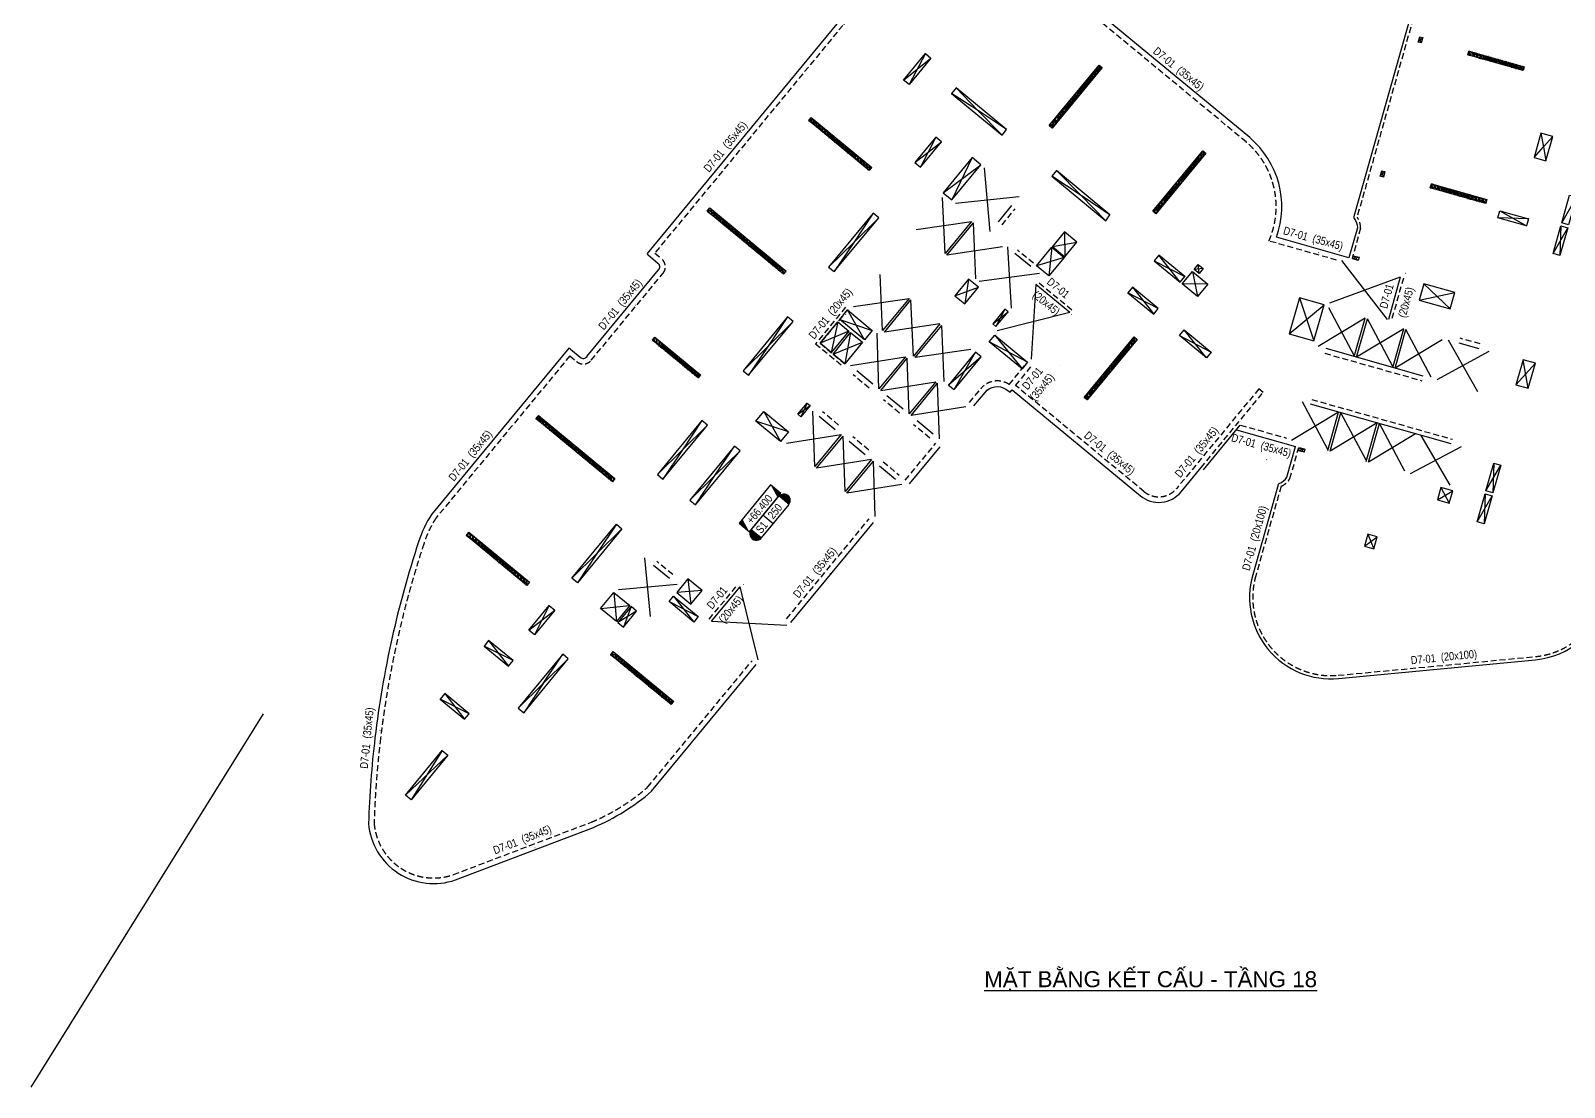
# Model space of a CAD drawing. Header units: millimetres. Extents: x 5400 to 3023951, y -127214 to 225084.
# Drawn here: x 1687400 to 1783226, y -116800 to -50800 of the extents above; entities that cross this region are included whole.
import ezdxf
from ezdxf.enums import TextEntityAlignment as Align

# ---------------------------------------------------------------- set-up
doc = ezdxf.new("R2010")
doc.units = ezdxf.units.MM
doc.header["$LTSCALE"] = 100
doc.linetypes.add('HIDDEN', pattern=[0.375, 0.25, -0.125])
for name, color, linetype in [('ccu11-Manh', 8, 'Continuous'), ('ccu11-Thay', 7, 'Continuous'), ('ccu12-Chidan', 9, 'Continuous'), ('ccu12-Khuat', 9, 'HIDDEN'), ('ccu12-Lomo', 2, 'Continuous'), ('ccu12-Text', 31, 'Continuous'), ('ccu12-Thay', 7, 'Continuous'), ('KC-Betong', 6, 'Continuous'), ('Xref_NT1+NT2_MBDV Cot vach_220729$0$ccu12-Thay', 7, 'Continuous')]:
    doc.layers.add(name, color=color, linetype=linetype)
doc.layers.add('ccu12-Tencaukien', color=9, linetype='Continuous', lineweight=15)
doc.layers.add('KC-Tencaukien', color=9, linetype='Continuous', lineweight=15)
doc.styles.add('Arial', font='arial.ttf', dxfattribs={"width": 0.7})
doc.styles.add('Arial Narrow', font='ARIALN.TTF')

# ---------------------------------------------------------------- blocks, each defined once
blk = doc.blocks.new('*U4')
at = {"layer": 'ccu12-Tencaukien', "color": 8, "ltscale": 10000}
blk.add_line((361, -155), (354, -155), dxfattribs=at)
at = {"layer": 'ccu12-Text', "color": 2, "style": 'Arial Narrow', "width": 0.8}
blk.add_attdef('SH', text='', height=300, dxfattribs=at).set_placement((276, 6), align=Align.BOTTOM_RIGHT)
at = {"layer": 'ccu12-Text', "color": 31, "style": 'Arial Narrow', "width": 0.8}
for tag, p in [('(', (508, -75)), ('KT', (633, -75)), (')', (963, -75))]:
    blk.add_attdef(tag, text='', height=250, dxfattribs=at).set_placement(p, align=Align.BOTTOM_LEFT)
blk = doc.blocks.new('ccu11-cmb-flat-8')
at = {"layer": 'ccu12-Chidan', "color": 7}
blk.add_lwpolyline([(0, 0), (1550, 0), (1550, 419), (0, 419)], close=True, dxfattribs=at)
at = {"layer": 'ccu12-Chidan'}
for points in [[(0, 0), (166, 419), (0, 419)], [(1550, 419), (1383, 0), (1550, 0)]]:
    blk.add_solid(points, dxfattribs=at)
at = {"layer": 'ccu12-Chidan', "color": 31, "style": 'Arial Narrow', "width": 0.8}
blk.add_attdef('+100.00', text='', height=250, dxfattribs=at).set_placement((745, 206), align=Align.MIDDLE_CENTER)
blk = doc.blocks.new('ccu11-chieudaysan-flat-2')
at = {"layer": 'ccu12-Chidan'}
for points in [[(-569, 0), (-569, 419, 1)], [(788, 419), (788, 0, 1)]]:
    blk.add_hatch(color=8, dxfattribs=at).paths.add_polyline_path(points)
at = {"layer": 'ccu12-Chidan', "color": 7}
blk.add_line((0, 0), (0, 419), dxfattribs=at)
blk.add_lwpolyline([(-569, 0), (788, 0), (788, 419), (-569, 419)], close=True, dxfattribs=at)
blk.add_arc((-569, 209), 209, 90, 270.0001, dxfattribs=at)
at = {"layer": 'ccu12-Chidan', "color": 31, "style": 'Arial Narrow', "width": 0.7}
for tag, p in [('S00', (-488, 209)), ('200', (100, 209))]:
    blk.add_attdef(tag, text='', height=250, dxfattribs=at).set_placement(p, align=Align.MIDDLE_LEFT)
blk = doc.blocks.new('Lomo T8')
at = {"layer": 'ccu11-Manh'}
for p, q in [((55497, 56243), (55210, 55960)), ((55402, 55906), (55305, 56297)), ((53036, 47534), (52939, 47925)), ((53131, 47871), (52844, 47588)), ((51515, 42518, 0), (51124, 42421, 0)), ((51178, 42614, 0), (51461, 42326)), ((41774, 41812, 0), (41210, 41758, 0)), ((41519, 41503, 0), (41465, 42067, 0)), ((38972, 39315), (37066, 40305)), ((37353, 40652), (38685, 38968)), ((48130, 30538, 0), (47739, 30440, 0)), ((47794, 30632, 0), (48075, 30345, 0))]:
    blk.add_line(p, q, dxfattribs=at)
at = {"layer": 'ccu11-Manh', "ltscale": 5}
for p, q in [((23048, 53591), (24760, 54962)), ((24415, 55246), (23395, 53305)), ((25070, 50018), (24111, 48151)), ((23764, 48438), (25417, 49732)), ((25535, 46546), (27890, 48298)), ((27350, 48744), (26075, 46101)), ((60317, 45424), (61975, 44488)), ((60317, 45424), (61975, 44488)), ((33120, 44109), (33127, 42547)), ((62097, 44921), (60195, 44991)), ((62097, 44921), (60195, 44991)), ((32324, 43145), (32140, 41352)), ((32356, 43183), (33891, 43472)), ((33095, 42508), (31369, 41988)), ((41102, 41627, 0), (41429, 40060)), ((26257, 40117), (27733, 40647)), ((27112, 41152), (26873, 39607)), ((42066, 40831, 0), (40466, 40856, 0)), ((47151, 37740, 0), (49326, 39552, 0)), ((47786, 39987, 0), (48691, 37305, 0)), ((18938, 38479), (18531, 36573)), ((19065, 38633), (21096, 37955)), ((20606, 37361), (19556, 39227)), ((19632, 37906), (17837, 37146)), ((19748, 37811), (19378, 35874)), ((40305, 37631, 0), (42276, 36587, 0)), ((41971, 36254, 0), (40591, 37978, 0)), ((18647, 36478), (20479, 37207)), ((14319, 32887), (15366, 31017)), ((15860, 31614, 0), (13826, 32289)), ((56409, 27367), (57368, 27927)), ((56627, 28136), (57150, 27157)), ((51851, 24472), (52639, 25055)), ((52061, 25218), (52428, 24309)), ((9580, 22436), (9767, 20855)), ((4951, 21590), (5127, 19761)), ((8689, 21357), (9944, 19736)), ((10467, 21704), (8880, 21588)), ((-357, 19230, 0), (1264, 20485)), ((917, 20772), (-10, 18943, 0)), ((4125, 20589), (5954, 20762)), ((6378, 20412), (5204, 19697)), ((6031, 20698), (5550, 19410)), ((8402, 21010), (10231, 20083)), ((-1347, 17324), (-3160, 18238)), ((-2874, 18585), (-1634, 16977)), ((540, 15895), (1758, 17723)), ((2105, 17436), (540, 15895)), ((-4085, 14008), (-5898, 14922)), ((-5612, 15269), (-4372, 13661)), ((-5767, 11704, 0), (-7715, 8639)), ((-8062, 8926, 0), (-5421, 11418, 0))]:
    blk.add_line(p, q, dxfattribs=at)
at = {"layer": 'ccu11-Manh', "ltscale": 0.5}
for p, q in [((64178, 44671), (65100, 46281)), ((63634, 42747), (64556, 44356)), ((64123, 44479), (64067, 42624)), ((38716, 42302), (40622, 41312)), ((40335, 40965), (39002, 42649)), ((55280, 39844), (57490, 40311)), ((57204, 39300), (55565, 40854)), ((28756, 37655, 0), (30458, 35546, 0)), ((26211, 34252, 0), (27558, 36589, 0)), ((30803, 35965, 0), (28409, 37235, 0)), ((27903, 36304, 0), (25864, 34538, 0)), ((62532, 35904), (61318, 34552)), ((62088, 34335), (61762, 36121)), ((16450, 32716, 0), (17213, 33253, 0)), ((17023, 33409, 0), (16640, 32558, 0)), ((59446, 27927), (60369, 29537)), ((59936, 29659), (59879, 27805)), ((58902, 26002), (59825, 27612)), ((59392, 27734), (59335, 25880))]:
    blk.add_line(p, q, dxfattribs=at)
at = {"layer": 'ccu11-Manh', "ltscale": 5, "elevation": 0}
for points in [[(26345, 53102), (27667, 51718), (26058, 52755)], [(29495, 50501), (27667, 51718), (29208, 50154)], [(62881, 50270), (63038, 49410), (63622, 50060)], [(62454, 48759), (63038, 49410), (63195, 48550)], [(32602, 47934), (34143, 46370), (32316, 47587)], [(35971, 45152), (34144, 46369), (35685, 44805)], [(21156, 45280), (19939, 43452), (21503, 44993)], [(18374, 41910), (19938, 43452), (18721, 41624)], [(15807, 38803), (14590, 36975), (16154, 38516)], [(29390, 39278), (28818, 38194)], [(13025, 35434), (14590, 36975), (13372, 35147)], [(10459, 32326), (9241, 30498), (10806, 32039)], [(12835, 30429), (11270, 28888), (12488, 30715)], [(7676, 28957), (9241, 30498), (8023, 28670)], [(10052, 27060), (11270, 28887), (9705, 27346)], [(5110, 25849), (3892, 24021), (5457, 25563)], [(2327, 22480), (3892, 24021), (2674, 22193)], [(-1024, 14354), (540, 15895), (-677, 14068)]]:
    blk.add_lwpolyline(points, dxfattribs=at)
at = {"layer": 'ccu11-Manh', "ltscale": 5, "extrusion": (-1.24009e-08, 1.02457e-08, 1), "elevation": 0}
blk.add_lwpolyline([(28625, 38353), (29582, 39119)], dxfattribs=at)
at = {"layer": 'ccu12-Lomo', "elevation": 0}
for points in [[(55497, 56243), (55402, 55906), (55210, 55960), (55305, 56297), (55497, 56243)], [(53131, 47871), (53036, 47534), (52844, 47588), (52939, 47925), (53131, 47871)], [(64556, 44356), (64067, 42624), (63634, 42747), (64123, 44479), (64556, 44356)], [(39002, 42649), (38716, 42302), (40335, 40965), (40622, 41312), (39002, 42649)], [(41774, 41812), (41519, 41503), (41211, 41758), (41465, 42067), (41774, 41812)], [(28409, 37235), (28756, 37655), (30803, 35965), (30458, 35546), (28409, 37235)], [(27903, 36304), (27558, 36589), (25864, 34538), (26211, 34252), (27905, 36302)], [(62532, 35904), (61762, 36121), (61318, 34552), (62088, 34335), (62532, 35904)], [(17023, 33409), (17213, 33253), (16640, 32558), (16450, 32716), (17023, 33409)], [(48130, 30538), (48075, 30345), (47739, 30440), (47793, 30633), (48130, 30538)], [(60369, 29537), (59879, 27805), (59446, 27927), (59936, 29659), (60369, 29537)], [(59825, 27612), (59335, 25880), (58902, 26002), (59392, 27734), (59825, 27612)], [(-5421, 11418), (-7715, 8639), (-8062, 8926), (-5767, 11704), (-5421, 11418)]]:
    blk.add_lwpolyline(points, dxfattribs=at)
at = {"layer": 'ccu12-Lomo', "ltscale": 0.5, "elevation": 0}
for points in [[(23395, 53305), (23048, 53591), (24415, 55246), (24760, 54962), (23395, 53305)], [(26345, 53102), (26058, 52755), (29208, 50154), (29495, 50501), (26345, 53102)], [(25417, 49732), (25070, 50018), (23765, 48438), (24111, 48151), (25417, 49732)], [(63195, 48550), (63622, 50060), (62881, 50270), (62454, 48759), (63195, 48550)], [(27350, 48744), (25535, 46546), (26075, 46101), (27890, 48298), (27350, 48744)], [(32602, 47934), (32316, 47587), (35685, 44805), (35933, 45177), (32602, 47934)], [(21503, 44993), (21156, 45280), (18374, 41910), (18721, 41624), (21503, 44993)], [(60195, 44991), (60317, 45424), (62097, 44921), (61975, 44488), (60195, 44991)], [(26873, 39607), (27733, 40647), (27112, 41152), (26257, 40117), (26873, 39607)], [(37066, 40305), (38685, 38968), (38972, 39315), (37353, 40652), (37066, 40305)], [(49326, 39552), (47786, 39987), (47152, 37740), (48691, 37305), (49326, 39552)], [(16154, 38516), (15807, 38803), (13025, 35434), (13372, 35147), (16154, 38516)], [(42276, 36587), (41989, 36240), (40305, 37631), (40591, 37978), (42276, 36587)], [(10806, 32039), (10459, 32326), (7676, 28957), (8023, 28670), (10806, 32039)], [(12835, 30429), (12488, 30716), (9705, 27347), (10052, 27060), (12835, 30429)], [(57150, 27157), (57368, 27927), (56627, 28136), (56409, 27367), (57150, 27157)], [(2674, 22193), (2327, 22480), (5110, 25849), (5457, 25563), (2674, 22193)], [(52428, 24309), (52639, 25055), (52061, 25218), (51851, 24472), (52428, 24309)], [(4125, 20589), (4951, 21590), (5954, 20762), (5127, 19761), (4124, 20588)], [(8402, 21010), (8689, 21357), (10231, 20083), (9944, 19736), (8402, 21010)], [(-10, 18943), (-357, 19230), (917, 20772), (1264, 20485), (-10, 18943)], [(5204, 19697), (5550, 19410), (6378, 20411), (6031, 20699), (5203, 19698)], [(-1634, 16977), (-1347, 17324), (-2874, 18584), (-3160, 18238), (-1634, 16977)], [(-677, 14068), (2105, 17436), (1758, 17723), (-1024, 14354), (-677, 14068)], [(-4372, 13661), (-4085, 14008), (-5612, 15269), (-5898, 14922), (-4372, 13661)]]:
    blk.add_lwpolyline(points, dxfattribs=at)
at = {"layer": 'ccu12-Lomo'}
blk.add_lwpolyline([(65100, 46281), (64611, 44549), (64178, 44671), (64667, 46403), (65100, 46281)], dxfattribs=at)
at = {"layer": 'ccu12-Lomo', "ltscale": 0.5, "elevation": 0}
for points in [[(32356, 43183), (33127, 42547), (33891, 43472), (33120, 44109)], [(32324, 43145), (33095, 42508), (32140, 41352), (31369, 41988)], [(41102, 41627), (42066, 40831), (41429, 40060), (40465, 40856)], [(18938, 38479), (19632, 37906), (18531, 36573), (17837, 37146)], [(19556, 39227), (21096, 37955), (20606, 37361), (19065, 38633)], [(19748, 37811), (20479, 37207), (19378, 35874), (18647, 36478)], [(14319, 32887), (15860, 31614), (15366, 31017), (13826, 32289)], [(8880, 21588), (9767, 20855), (10467, 21704), (9580, 22436)]]:
    blk.add_lwpolyline(points, close=True, dxfattribs=at)
at = {"layer": 'ccu12-Lomo', "elevation": 0}
blk.add_lwpolyline([(51124, 42421), (51178, 42614), (51515, 42518), (51461, 42326)], close=True, dxfattribs=at)
at = {"layer": 'ccu12-Lomo', "ltscale": 0.5}
blk.add_lwpolyline([(57204, 39300), (57490, 40311), (55565, 40854), (55280, 39844), (57204, 39300)], dxfattribs=at)
at = {"layer": 'ccu12-Lomo', "ltscale": 0.5, "extrusion": (-1.24009e-08, 1.02457e-08, 1), "elevation": 0}
blk.add_lwpolyline([(28818, 38194), (29582, 39119), (29390, 39278), (28625, 38353)], close=True, dxfattribs=at)
blk = doc.blocks.new('*U15')
at = {"layer": 'ccu12-Tencaukien', "color": 8, "ltscale": 10000}
blk.add_line((361, -155), (354, -155), dxfattribs=at)
at = {"layer": 'ccu12-Text', "color": 2, "style": 'Arial Narrow', "width": 0.8}
blk.add_attdef('SH', text='', height=300, dxfattribs=at).set_placement((276, 6), align=Align.BOTTOM_RIGHT)
at = {"layer": 'ccu12-Text', "color": 31, "style": 'Arial Narrow', "width": 0.8}
for tag, p in [('(', (508, -75)), ('KT', (633, -75)), (')', (963, -75))]:
    blk.add_attdef(tag, text='', height=250, dxfattribs=at).set_placement(p, align=Align.BOTTOM_LEFT)
blk = doc.blocks.new('*U20')
at = {"layer": 'ccu12-Tencaukien', "color": 8, "ltscale": 10000}
blk.add_line((361, -155), (354, -155), dxfattribs=at)
at = {"layer": 'ccu12-Text', "color": 2, "style": 'Arial Narrow', "width": 0.8}
blk.add_attdef('SH', text='', height=300, dxfattribs=at).set_placement((276, 6), align=Align.BOTTOM_RIGHT)
at = {"layer": 'ccu12-Text', "color": 31, "style": 'Arial Narrow', "width": 0.8}
for tag, p in [('(', (508, -75)), ('KT', (633, -75)), (')', (963, -75))]:
    blk.add_attdef(tag, text='', height=250, dxfattribs=at).set_placement(p, align=Align.BOTTOM_LEFT)
blk = doc.blocks.new('*U31')
at = {"layer": 'ccu12-Tencaukien', "color": 8, "ltscale": 10000}
blk.add_line((361, -155), (354, -155), dxfattribs=at)
at = {"layer": 'ccu12-Text', "color": 2, "style": 'Arial Narrow', "width": 0.8}
blk.add_attdef('SH', text='', height=300, dxfattribs=at).set_placement((276, 6), align=Align.BOTTOM_RIGHT)
at = {"layer": 'ccu12-Text', "color": 31, "style": 'Arial Narrow', "width": 0.8}
for tag, p in [('(', (508, -75)), ('KT', (633, -75)), (')', (963, -75))]:
    blk.add_attdef(tag, text='', height=250, dxfattribs=at).set_placement(p, align=Align.BOTTOM_LEFT)
blk = doc.blocks.new('*U32')
at = {"layer": 'ccu12-Tencaukien', "color": 8, "ltscale": 10000}
blk.add_line((361, -155), (354, -155), dxfattribs=at)
at = {"layer": 'ccu12-Text', "color": 2, "style": 'Arial Narrow', "width": 0.8}
blk.add_attdef('SH', text='', height=300, dxfattribs=at).set_placement((276, 6), align=Align.BOTTOM_RIGHT)
at = {"layer": 'ccu12-Text', "color": 31, "style": 'Arial Narrow', "width": 0.8}
for tag, p in [('(', (508, -75)), ('KT', (633, -75)), (')', (963, -75))]:
    blk.add_attdef(tag, text='', height=250, dxfattribs=at).set_placement(p, align=Align.BOTTOM_LEFT)
blk = doc.blocks.new('*U151')
h = blk.add_hatch()
h.set_pattern_fill('VATLIEU04', color=250, scale=40, style=0, pattern_type=2)
h.set_pattern_definition([(50, (3950, 300), (286.904, -25.101), [30, -330]), (355, (3950, 300), (-55.5, 300.877), [24, -264]), (100.4514, (3973.9, 297.9), (231.404, 275.776), [25.496, -280.457]), (46.184, (3950, 380), (426.896, -66.208), [45, -495]), (96.636, (3985.57, 374.5), (373.865, 389.647), [38.244, -420.685]), (351.184, (3950, 380), (373.865, 389.647), [36, -396]), (21, (3990, 360), (238.763, -161.048), [30, -330]), (326, (3990, 360), (97.326, 290.06), [24, -264]), (71.4514, (4009.9, 346.58), (336.089, 129.012), [25.496, -280.457]), (37.5, (3950, 300), (4.864, 133.1575), [0, -260.8, 0, -268, 0, -265]), (7.5, (3950, 300), (105.228, 157.7647), [0, -152.8, 0, -254.8, 0, -101]), (327.5, (3860.8, 300), (213.529, -9.022), [0, -100, 0, -312, 0, -414]), (317.5, (3820.8, 300), (233.2745, 40.042), [0, -130, 0, -207.2, 0, -294]), (45, (3950, 300), (-120.208, 120.208), []), (45, (3950, 349), (-120.208, 120.208), [])])
h.paths.add_polyline_path([(-475, -475), (4425, -475), (4425, -225), (-475, -225)])
at = {"color": 6, "ltscale": 0.25}
blk.add_lwpolyline([(-475, -475), (4425, -475), (4425, -225), (-475, -225)], close=True, dxfattribs=at)
at = {"layer": 'Defpoints', "linetype": 'ByBlock', "ltscale": 30}
for p, q in [((4425, -475), (-475, -225)), ((-475, -475), (4425, -225))]:
    blk.add_line(p, q, dxfattribs=at)
blk = doc.blocks.new('*U149')
h = blk.add_hatch()
h.set_pattern_fill('VATLIEU04', color=250, scale=40, style=0, pattern_type=2)
h.set_pattern_definition([(50, (5250, 300), (286.904, -25.101), [30, -330]), (355, (5250, 300), (-55.5, 300.877), [24, -264]), (100.4514, (5273.9, 297.9), (231.404, 275.776), [25.496, -280.457]), (46.184, (5250, 380), (426.896, -66.208), [45, -495]), (96.636, (5285.57, 374.5), (373.865, 389.647), [38.244, -420.685]), (351.184, (5250, 380), (373.865, 389.647), [36, -396]), (21, (5290, 360), (238.763, -161.048), [30, -330]), (326, (5290, 360), (97.326, 290.06), [24, -264]), (71.4514, (5309.9, 346.58), (336.089, 129.012), [25.496, -280.457]), (37.5, (5250, 300), (4.864, 133.1575), [0, -260.8, 0, -268, 0, -265]), (7.5, (5250, 300), (105.2278, 157.7647), [0, -152.8, 0, -254.8, 0, -101]), (327.5, (5160.8, 300), (213.529, -9.022), [0, -100, 0, -312, 0, -414]), (317.5, (5120.8, 300), (233.2745, 40.042), [0, -130, 0, -207.2, 0, -294]), (45, (5250, 300), (-120.208, 120.208), []), (45, (5250, 349), (-120.208, 120.208), [])])
h.paths.add_polyline_path([(-475, -475), (5724.999921, -475), (5724.999921, -225), (-475, -225)])
at = {"color": 6, "ltscale": 0.25}
blk.add_lwpolyline([(-475, -475), (5724.999921, -475), (5724.999921, -225), (-475, -225)], close=True, dxfattribs=at)
at = {"layer": 'Defpoints', "linetype": 'ByBlock', "ltscale": 30}
for p, q in [((5724.999921, -475), (-475, -225)), ((-475, -475), (5724.999921, -225))]:
    blk.add_line(p, q, dxfattribs=at)
blk = doc.blocks.new('*U148')
h = blk.add_hatch()
h.set_pattern_fill('VATLIEU04', color=250, scale=40, style=0, pattern_type=2)
h.set_pattern_definition([(50, (2750, 300), (286.904, -25.101), [30, -330]), (355, (2750, 300), (-55.5, 300.877), [24, -264]), (100.451, (2773.9, 297.9), (231.404, 275.776), [25.496, -280.457]), (46.184, (2750, 380), (426.896, -66.208), [45, -495]), (96.636, (2785.57, 374.5), (373.865, 389.647), [38.244, -420.685]), (351.184, (2750, 380), (373.865, 389.65), [36, -396]), (21, (2790, 360), (238.763, -161.048), [30, -330]), (326, (2790, 360), (97.326, 290.06), [24, -264]), (71.451, (2809.9, 346.58), (336.09, 129.012), [25.496, -280.457]), (37.5, (2750, 300), (4.864, 133.1575), [0, -260.8, 0, -268, 0, -265]), (7.5, (2750, 300), (105.228, 157.7647), [0, -152.8, 0, -254.8, 0, -101]), (327.5, (2660.8, 300), (213.529, -9.022), [0, -100, 0, -312, 0, -414]), (317.5, (2620.8, 300), (233.274, 40.042), [0, -130, 0, -207.2, 0, -294]), (45, (2750, 300), (-120.208, 120.208), []), (45, (2750, 349), (-120.208, 120.208), [])])
h.paths.add_polyline_path([(-475, -475), (3225, -475), (3225, -225), (-475, -225)])
at = {"color": 6, "ltscale": 0.25}
blk.add_lwpolyline([(-475, -475), (3225, -475), (3225, -225), (-475, -225)], close=True, dxfattribs=at)
at = {"layer": 'Defpoints', "linetype": 'ByBlock', "ltscale": 30}
for p, q in [((3225, -475), (-475, -225)), ((-475, -475), (3225, -225))]:
    blk.add_line(p, q, dxfattribs=at)
blk = doc.blocks.new('*U147')
h = blk.add_hatch()
h.set_pattern_fill('VATLIEU04', color=250, scale=40, style=0, pattern_type=2)
h.set_pattern_definition([(50, (5250, 300), (286.904, -25.101), [30, -330]), (355, (5250, 300), (-55.5, 300.877), [24, -264]), (100.4514, (5273.9, 297.9), (231.404, 275.776), [25.496, -280.457]), (46.184, (5250, 380), (426.896, -66.208), [45, -495]), (96.636, (5285.57, 374.5), (373.865, 389.647), [38.244, -420.685]), (351.184, (5250, 380), (373.865, 389.647), [36, -396]), (21, (5290, 360), (238.763, -161.048), [30, -330]), (326, (5290, 360), (97.326, 290.06), [24, -264]), (71.4514, (5309.9, 346.58), (336.089, 129.012), [25.496, -280.457]), (37.5, (5250, 300), (4.864, 133.1575), [0, -260.8, 0, -268, 0, -265]), (7.5, (5250, 300), (105.2278, 157.7647), [0, -152.8, 0, -254.8, 0, -101]), (327.5, (5160.8, 300), (213.529, -9.022), [0, -100, 0, -312, 0, -414]), (317.5, (5120.8, 300), (233.2745, 40.042), [0, -130, 0, -207.2, 0, -294]), (45, (5250, 300), (-120.208, 120.208), []), (45, (5250, 349), (-120.208, 120.208), [])])
h.paths.add_polyline_path([(-475, -475), (5725, -475), (5725, -225), (-475, -225)])
at = {"color": 6, "ltscale": 0.25}
blk.add_lwpolyline([(-475, -475), (5725, -475), (5725, -225), (-475, -225)], close=True, dxfattribs=at)
at = {"layer": 'Defpoints', "linetype": 'ByBlock', "ltscale": 30}
for p, q in [((5725, -475), (-475, -225)), ((-475, -475), (5725, -225))]:
    blk.add_line(p, q, dxfattribs=at)
blk = doc.blocks.new('*U150')
h = blk.add_hatch()
h.set_pattern_fill('VATLIEU04', color=250, scale=40, style=0, pattern_type=2)
h.set_pattern_definition([(50, (-700, 4950), (286.904, -25.101), [30, -330]), (355, (-700, 4950), (-55.5, 300.877), [24, -264]), (100.4514, (-676.1, 4947.9), (231.404, 275.776), [25.496, -280.457]), (46.184, (-700, 5030), (426.896, -66.208), [45, -495]), (96.636, (-664.43, 5024.5), (373.865, 389.647), [38.244, -420.685]), (351.184, (-700, 5030), (373.865, 389.647), [36, -396]), (21, (-660, 5010), (238.763, -161.048), [30, -330]), (326, (-660, 5010), (97.326, 290.06), [24, -264]), (71.4514, (-640.1, 4996.58), (336.089, 129.012), [25.496, -280.457]), (37.5, (-700, 4950), (4.864, 133.1575), [0, -260.8, 0, -268, 0, -265]), (7.5, (-700, 4950), (105.228, 157.7647), [0, -152.8, 0, -254.8, 0, -101]), (327.5, (-789.2, 4950), (213.529, -9.022), [0, -100, 0, -312, 0, -414]), (317.5, (-829.2, 4950), (233.2745, 40.042), [0, -130, 0, -207.2, 0, -294]), (45, (-700, 4950), (-120.208, 120.208), []), (45, (-700, 4999), (-120.208, 120.208), [])])
h.paths.add_polyline_path([(-475, -475), (-225, -475), (-225, 4425), (-475, 4425)])
at = {"color": 6, "ltscale": 0.25}
blk.add_lwpolyline([(-475, -475), (-225, -475), (-225, 4425), (-475, 4425)], close=True, dxfattribs=at)
at = {"layer": 'Defpoints', "linetype": 'ByBlock', "ltscale": 30}
for p, q in [((-225, -475), (-475, 4425)), ((-475, -475), (-225, 4425))]:
    blk.add_line(p, q, dxfattribs=at)
blk = doc.blocks.new('*U152')
h = blk.add_hatch()
h.set_pattern_fill('VATLIEU04', color=250, scale=40, style=0, pattern_type=2)
h.set_pattern_definition([(50, (2650, 300), (286.904, -25.1), [30, -330]), (355, (2650, 300), (-55.5, 300.877), [24, -264]), (100.451, (2673.9, 297.9), (231.404, 275.776), [25.496, -280.457]), (46.184, (2650, 380), (426.896, -66.208), [45, -495]), (96.636, (2685.57, 374.5), (373.865, 389.647), [38.244, -420.685]), (351.184, (2650, 380), (373.865, 389.65), [36, -396]), (21, (2690, 360), (238.763, -161.048), [30, -330]), (326, (2690, 360), (97.326, 290.06), [24, -264]), (71.451, (2709.9, 346.58), (336.09, 129.012), [25.496, -280.457]), (37.5, (2650, 300), (4.864, 133.1575), [0, -260.8, 0, -268, 0, -265]), (7.5, (2650, 300), (105.228, 157.765), [0, -152.8, 0, -254.8, 0, -101]), (327.5, (2560.8, 300), (213.529, -9.022), [0, -100, 0, -312, 0, -414]), (317.5, (2520.8, 300), (233.274, 40.042), [0, -130, 0, -207.2, 0, -294]), (45, (2650, 300), (-120.208, 120.208), []), (45, (2650, 349), (-120.208, 120.208), [])])
h.paths.add_polyline_path([(-475, -475), (3125, -475), (3125, -225), (-475, -225)])
at = {"color": 6, "ltscale": 0.25}
blk.add_lwpolyline([(-475, -475), (3125, -475), (3125, -225), (-475, -225)], close=True, dxfattribs=at)
at = {"layer": 'Defpoints', "linetype": 'ByBlock', "ltscale": 30}
for p, q in [((3125, -475), (-475, -225)), ((-475, -475), (3125, -225))]:
    blk.add_line(p, q, dxfattribs=at)

msp = doc.modelspace()

# ---------------------------------------------------------------- linework, layer by layer
at = {"layer": 'ccu11-Manh', "ltscale": 0.5}
for p, q in [((1747350.5, -63347, 0), (1747006.3, -59366.6, 0)), ((1744534.9, -64718.1, 0), (1744377, -61215.6, 0)), ((1745191.6, -61564.1, 0), (1749165.3, -61149.5, 0)), ((1742721.4, -63220.4, 0), (1746190.5, -62713.3, 0)), ((1746461, -66308.7, 0), (1746306.2, -62808.8, 0)), ((1748116.6, -64303.9, 0), (1744650.6, -64813.6, 0)), ((1748436.7, -64308.9, 0), (1748658.5, -68123.5, 0)), ((1740625.5, -69530.5, 0), (1740467.6, -66028)), ((1750441.5, -65964.5, 0), (1746653.8, -66467.9, 0)), ((1769302, -65164.6), (1772162.9, -68830.7)), ((1750198.1, -66651.7, 0), (1749917.8, -71309.9, 0)), ((1772978, -66203.3), (1768554.2, -67811)), ((1738812, -68032.7), (1742281.1, -67525.7)), ((1742553.2, -71122.4, 0), (1742396.8, -67621.2)), ((1752318.6, -68402.8, 0), (1747797.4, -69558.8, 0)), ((1770782.2, -68752.3, 0), (1767840.9, -70519, 0)), ((1770102.3, -71086.7, 0), (1768520.7, -68113.3, 0)), ((1772508.1, -71766.5), (1770926.5, -68793.1)), ((1740403.3, -73172.8), (1740285.4, -69703.5)), ((1744208.8, -69117.6), (1740741.2, -69626)), ((1744479.2, -72713), (1744324.4, -69213.2)), ((1773188, -69432.1), (1770246.7, -71198.9)), ((1774913.9, -72446.3), (1773332.3, -69472.9)), ((1746134.8, -70708.2), (1742668.8, -71217.9)), ((1775593.7, -70111.9), (1772652.5, -71878.7)), ((1778507.9, -70831.4), (1775250.7, -72612.9)), ((1775957.8, -70110.8), (1777800.9, -73333.5)), ((1738629.8, -71708.2), (1742058.9, -71168.1, 0)), ((1742292.3, -74732.9), (1742174.5, -71263.6, 0)), ((1740518.9, -73268.3, 0), (1743947.9, -72728.1, 0)), ((1744181.4, -76293), (1744063.6, -72823.7, 0)), ((1736391.6, -78030.5), (1736273.8, -74561.2)), ((1745837, -74288.2), (1742408, -74828.4, 0)), ((1769123.4, -74622.4), (1766182.2, -76389.2)), ((1768443.6, -76956.8), (1766862, -73983.4)), ((1770849.4, -77636.6), (1769267.8, -74663.2)), ((1771529.2, -75302.2), (1768588, -77069)), ((1773255.2, -78316.5), (1771673.6, -75343)), ((1734618.2, -76565.9), (1738047.2, -76025.7, 0)), ((1738280.7, -79590.5, 0), (1738162.9, -76121.2, 0)), ((1773935, -75982), (1770993.8, -77748.8)), ((1776094, -79190), (1774271.8, -76077.2)), ((1739936.3, -77585.8, 0), (1736507.3, -78126, 0)), ((1776773.9, -76784.2), (1773592, -78483)), ((1740169.8, -81150.6), (1740052, -77681.3, 0)), ((1741825.4, -79145.9), (1738396.4, -79686.1)), ((1726132.5, -87390.8), (1725783.4, -83730.5)), ((1727788.1, -85386), (1724127.8, -85735.2)), ((1732853.7, -90088.2), (1731729.8, -85528.6)), ((1729946.8, -87687.6), (1734636.6, -87929.2))]:
    msp.add_line(p, q, dxfattribs=at)
at = {"layer": 'ccu11-Thay', "ltscale": 0.5}
for p, q in [((1748687.7, -61727.8, 0), (1747859.9, -62730.2, 0)), ((1748899.3, -64691, 0), (1749901.7, -65518.8, 0)), ((1774408.7, -72374.9), (1768346.1, -70661.8)), ((1776631.4, -70301.2), (1777882.4, -70654.7)), ((1739015.4, -72026.6), (1740017.7, -72854.4, 0)), ((1740904.4, -73586.7, 0), (1741906.8, -74414.5)), ((1748336.4, -73184.4), (1748592.2, -73386.1, 0)), ((1748592.2, -73386.1, 0), (1748719.6, -73231.9, 0)), ((1776148.3, -76607.5), (1767367.2, -74126.2)), ((1736659.3, -74879.5), (1737661.7, -75707.3, 0)), ((1742793.5, -75146.8, 0), (1743795.9, -75974.6)), ((1738548.4, -76439.6, 0), (1739550.8, -77267.4, 0)), ((1741439.9, -78827.5), (1740437.5, -77999.7, 0)), ((1726323.1, -84176.2), (1727325.5, -85004))]:
    msp.add_line(p, q, dxfattribs=at)
at = {"layer": 'ccu11-Thay'}
for p, q in [((1746190.5, -62713.3, 0), (1744534.9, -64718.1, 0)), ((1744650.6, -64813.6, 0), (1746306.2, -62808.8, 0)), ((1772978, -66203.3, 0), (1772230.2, -68849.7, 0)), ((1742281.1, -67525.7), (1740625.5, -69530.5, 0)), ((1740741.2, -69626), (1742396.8, -67621.2)), ((1770102.3, -71158.1, 0), (1770782.2, -68752.3, 0)), ((1770246.7, -71198.9, 0), (1770926.5, -68793.1, 0)), ((1744208.8, -69117.6), (1742553.2, -71122.4, 0)), ((1742668.8, -71217.9), (1744324.4, -69213.2)), ((1772508.1, -71837.9, 0), (1773188, -69432.1, 0)), ((1772652.5, -71878.7), (1773332.3, -69472.9)), ((1742058.9, -71168.1, 0), (1740403.3, -73172.8)), ((1740518.9, -73268.3, 0), (1742174.5, -71263.6, 0)), ((1743947.9, -72728.1, 0), (1742292.3, -74732.9)), ((1742408, -74828.4, 0), (1744063.6, -72823.7, 0)), ((1768443.6, -77028.2), (1769123.4, -74622.4)), ((1768588, -77069), (1769267.8, -74663.2)), ((1770849.4, -77708), (1771529.2, -75302.2)), ((1770993.8, -77748.8), (1771673.6, -75343)), ((1738047.2, -76025.7, 0), (1736391.6, -78030.5)), ((1736507.3, -78126, 0), (1738162.9, -76121.2, 0)), ((1739936.3, -77585.8, 0), (1738280.7, -79590.5, 0)), ((1738396.4, -79686.1), (1740052, -77681.3, 0))]:
    msp.add_line(p, q, dxfattribs=at)
at = {"layer": 'ccu11-Thay', "ltscale": 0.5, "extrusion": (-9.92109e-09, 8.1449e-09, 1)}
msp.add_line((1752318.4, -68403, 0), (1750198, -66651.9, 0), dxfattribs=at)
at = {"layer": 'ccu12-Khuat', "ltscale": 15}
for p, q in [((1783418.1, -15943.9, 0), (1770278.1, -62438.8, 0)), ((1748091.2, -62921.2, 0), (1748919, -61918.9, 0)), ((1726391.5, -64694.5, 0), (1726817.5, -65046.4, 0)), ((1750060.9, -65326, 0), (1749058.5, -64498.2, 0)), ((1722426.5, -71384.3, 0), (1726907.1, -65958.7, 0)), ((1773170.5, -66257.7, 0), (1772422.7, -68904.1, 0)), ((1777964, -70366), (1776713, -70012.5)), ((1721086.3, -71116.7, 0), (1721513.3, -71469.3, 0)), ((1748540.2, -72899.5, 0), (1749688.2, -71509.3, 0)), ((1748942.5, -72962, 0), (1749958.1, -71732.2, 0)), ((1768264.6, -70950.5), (1774327.2, -72663.6)), ((1739794.9, -73124.3, 0), (1738792.5, -72296.5)), ((1737884.6, -75437.5, 0), (1736882.2, -74609.7)), ((1741683.9, -74684.4), (1740681.6, -73856.6, 0)), ((1767448.8, -73837.5), (1776229.9, -76318.8)), ((1743573, -76244.5), (1742570.7, -75416.7, 0)), ((1762983.4, -75433.4, 0), (1765858.9, -76245.9)), ((1739773.6, -76997.5, 0), (1738771.3, -76169.8, 0)), ((1740660.4, -77729.8, 0), (1741662.7, -78557.6)), ((1727516.5, -84772.7), (1726514.1, -83944.9)), ((1729792.6, -87560.2), (1731575.5, -85401.2))]:
    msp.add_line(p, q, dxfattribs=at)
at = {"layer": 'ccu12-Khuat', "ltscale": 15, "extrusion": (-9.92109e-09, 8.1449e-09, 1)}
msp.add_line((1752445.8, -68248.8, 0), (1750325.4, -66497.7, 0), dxfattribs=at)
at = {"layer": 'ccu12-Khuat', "ltscale": 15, "elevation": 0}
for points in [[(1764768.4, -63935.5, 0.3333055), (1763343.9, -57748.8), (1749048.2, -45942.9, 0.2787148), (1744397.4, -44901.3, 0.0632946), (1742255.8, -46053.3, 0.0533248), (1740589.4, -47519.9), (1738144.5, -50466.9), (1726391.5, -64694.5)], [(1770278.1, -62438.8, -0.157518), (1770497.2, -63139.9), (1769964.6, -65024.5)], [(1721086.3, -71116.7), (1712734.6, -81226.9, 0.0707215), (1711971.7, -82836.3, 0.0503327), (1709261.6, -95002.7, 0.0220421), (1708859.5, -100318, 0.4909488), (1713822.1, -103511.8), (1722435.7, -100238.2, 0.07918), (1725948.8, -98056.6), (1732469.9, -90160.3)], [(1746057.4, -74016.3), (1746758.3, -73167.3, -0.3828951), (1748540.2, -72899.5, -0.3828951)], [(1760527.1, -78093.6), (1764411.4, -73390.2), (1764141.5, -73167.3), (1759005.5, -79386.4, -0.4148671), (1756960.6, -79583.8), (1748942.5, -72962)], [(1765528.3, -79254.9, 0.1574907), (1766081.7, -78772.1), (1766631.1, -76827.8)], [(1765528.3, -79254.9), (1763946.8, -84851.5, 0.5290318), (1769104.6, -91063.8), (1781414.1, -89896.9, 0.3083499), (1785657, -86351.4)]]:
    msp.add_lwpolyline(points, format="xyb", dxfattribs=at)
for points in [[(1768999.7, -65131.1), (1764768.4, -63935.5)], [(1738319.2, -68079.7), (1736440.8, -70354.4), (1738137.1, -71755.3)], [(1738473.4, -68207.1), (1736722.3, -70327.5), (1738264.4, -71601)], [(1742048.7, -78876.4), (1743958.6, -76562.8)], [(1734634.9, -87538.7), (1734634.9, -87538.7), (1739791.6, -81292.2)]]:
    msp.add_lwpolyline(points, dxfattribs=at)
at = {"layer": 'ccu12-Khuat', "ltscale": 15}
for centre, start, end in [((1726403.6, -65547.6, 0), 319.880043, 50.44872), ((1721927.2, -70968.1, 0), 230.448934, 321.017611)]:
    msp.add_arc(centre, 650, start, end, dxfattribs=at)
at = {"layer": 'ccu12-Thay'}
for p, q in [((1783225.7, -15889.5, 0), (1770077.6, -62413.1)), ((1762739.9, -75728.2, 0), (1766438.8, -76773.5))]:
    msp.add_line(p, q, dxfattribs=at)
at = {"layer": 'ccu12-Thay', "ltscale": 0.5}
for p, q in [((1722156.6, -71161.4, 0), (1726637.2, -65735.8, 0)), ((1729946.8, -87687.6), (1731729.8, -85528.6))]:
    msp.add_line(p, q, dxfattribs=at)
at = {"layer": 'ccu12-Thay', "ltscale": 0.5, "elevation": 0}
for points in [[(1765238, -63704.5, 0.3137277), (1763568.2, -57480.1), (1749280.9, -45681.1, 0.2784217), (1744278.9, -44571.9, 0.0634641), (1742053.2, -45768, 0.0535105), (1740325.5, -47289.7), (1737874.9, -50243.7), (1725910.2, -64727.6)], [(1721027.6, -70638.2), (1712453, -81018.2, 0.0713114), (1711638.5, -82729.3, 0.05032), (1708914.1, -94961.3, 0.022125), (1708509, -100327.1, 0.4928533), (1713942.8, -103840.3), (1722565.6, -100563.3, 0.0798424), (1726200.2, -98301.9), (1732739.8, -90383.2)], [(1746327.3, -74239.2), (1747028.2, -73390.1, -0.379005), (1748336.4, -73184.4, -0.379005)], [(1748719.6, -73231.9), (1756737.8, -79853.6, 0.4148001), (1759275.6, -79609), (1760527.1, -78093.6)]]:
    msp.add_lwpolyline(points, format="xyb", dxfattribs=at)
at = {"layer": 'ccu12-Thay', "elevation": 0}
for points in [[(1770077.6, -62413.1, 0.1897824), (1770090.9, -62521.9, -0.1613035), (1770297.1, -63112.5), (1769768.1, -64984.5)], [(1765343.8, -79171.9, -0.1897824), (1765412.1, -79086.1, 0.1613035), (1765896.8, -78690.8), (1766438.6, -76773.4)], [(1765344.7, -79169), (1763754.5, -84796.6, 0.5290007), (1769123.7, -91262.9), (1781433.3, -90096, 0.3083681), (1785849.4, -86406)]]:
    msp.add_lwpolyline(points, format="xyb", dxfattribs=at)
msp.add_lwpolyline([(1769768.1, -64984.5), (1765238, -63704.5)], dxfattribs=at)
at = {"layer": 'ccu12-Thay', "ltscale": 0.5, "elevation": 0}
for points in [[(1760681.3, -78220.9), (1762973.7, -75445.1)], [(1742318.6, -79099.2), (1744228.4, -76785.7)], [(1734904.8, -87761.6), (1734904.8, -87761.6), (1740061.5, -81515.1)]]:
    msp.add_lwpolyline(points, dxfattribs=at)
at = {"layer": 'Defpoints', "color": 1, "ltscale": 0.5}
msp.add_line((1701921.9, -93464.9), (1687399.9, -116800.2), dxfattribs=at)
at = {"layer": 'Xref_NT1+NT2_MBDV Cot vach_220729$0$ccu12-Thay', "ltscale": 1000}
for p, q in [((1725977.8, -64806.8, 0), (1726594.7, -65316.3, 0)), ((1721119.3, -70690, 0), (1721736.2, -71199.4, 0))]:
    msp.add_line(p, q, dxfattribs=at)
for centre, start, end in [((1726168.9, -64575.5, 0), 210.450225, 230.448827), ((1726403.6, -65547.6, 0), 319.880043, 50.44872), ((1720928.3, -70921.3, 0), 50.448827, 70.662448), ((1721927.2, -70968.1, 0), 230.448934, 321.017611)]:
    msp.add_arc(centre, 300, start, end, dxfattribs=at)

# ---------------------------------------------------------------- block references
at = {"layer": 'ccu12-Lomo'}
msp.add_blockref('Lomo T8', (1718885.1, -107473.7), dxfattribs=at)
at = {"layer": 'ccu12-Tencaukien'}
ref = msp.add_blockref('*U4', (1758754.6, -53504.8), dxfattribs=dict(at, xscale=1.815893337873054, yscale=1.815893337873054, zscale=1.815893337873054, rotation=320.4488798636559))
ref.add_attrib('KT', '(35x45)', dxfattribs={"color": 31, "height": 500, "rotation": 320.44888, "style": 'Arial Narrow'}).set_placement((1758863.1, -53467.8, 0), align=Align.BOTTOM_LEFT)
ref.add_attrib('SH', 'D7-01', dxfattribs={"color": 2, "height": 500, "rotation": 320.44888, "style": 'Arial Narrow'}).set_placement((1758592.2, -53273.7, 0), align=Align.BOTTOM_RIGHT)
ref = msp.add_blockref('*U4', (1731125.8, -58413.8), dxfattribs=dict(at, xscale=1.815893337873054, yscale=1.815893337873054, zscale=1.815893337873054, rotation=50.44092590918682))
ref.add_attrib('KT', '(35x45)', dxfattribs={"color": 31, "height": 500, "rotation": 50.440926, "style": 'Arial Narrow'}).set_placement((1731088.8, -58305.3, 0), align=Align.BOTTOM_LEFT)
ref.add_attrib('SH', 'D7-01', dxfattribs={"color": 2, "height": 500, "rotation": 50.440926, "style": 'Arial Narrow'}).set_placement((1730894.7, -58576.2, 0), align=Align.BOTTOM_RIGHT)
ref = msp.add_blockref('*U4', (1767323, -64217, 0), dxfattribs=dict(at, xscale=1.815893337873054, yscale=1.815893337873054, zscale=1.815893337873054, rotation=344.2212278170489))
ref.add_attrib('KT', '(35x45)', dxfattribs={"color": 31, "height": 500, "rotation": 344.221228, "style": 'Arial Narrow'}).set_placement((1767407.4, -64139.4), align=Align.BOTTOM_LEFT)
ref.add_attrib('SH', 'D7-01', dxfattribs={"color": 2, "height": 500, "rotation": 344.221228, "style": 'Arial Narrow'}).set_placement((1767081.2, -64071), align=Align.BOTTOM_RIGHT)
ref = msp.add_blockref('*U32', (1772864.5, -66501.4, 0), dxfattribs=dict(at, xscale=1.815893337873054, yscale=1.815893337873054, zscale=1.815893337873054, rotation=74.21909893616227))
ref.add_attrib('KT', '(20x45)', dxfattribs={"color": 31, "height": 500, "rotation": 74.219099, "style": 'Arial Narrow'}).set_placement((1773447.9, -68808.5, 0), align=Align.BOTTOM_LEFT)
ref.add_attrib('SH', 'D7-01', dxfattribs={"color": 2, "height": 500, "rotation": 74.219099, "style": 'Arial Narrow'}).set_placement((1772718.4, -66743.2, 0), align=Align.BOTTOM_RIGHT)
ref = msp.add_blockref('*U4', (1724547.4, -68271.9, 0), dxfattribs=dict(at, xscale=1.815893337873054, yscale=1.815893337873054, zscale=1.815893337873054, rotation=50.44092590918682))
ref.add_attrib('KT', '(35x45)', dxfattribs={"color": 31, "height": 500, "rotation": 50.440926, "style": 'Arial Narrow'}).set_placement((1724510.3, -68163.4, 0), align=Align.BOTTOM_LEFT)
ref.add_attrib('SH', 'D7-01', dxfattribs={"color": 2, "height": 500, "rotation": 50.440926, "style": 'Arial Narrow'}).set_placement((1724316.2, -68434.3, 0), align=Align.BOTTOM_RIGHT)
ref = msp.add_blockref('*U15', (1737690.4, -68843.3), dxfattribs=dict(at, xscale=1.815893337873054, yscale=1.815893337873054, zscale=1.815893337873054, rotation=50.44092590918682))
ref.add_attrib('KT', '(20x45)', dxfattribs={"color": 31, "height": 500, "rotation": 50.440926, "style": 'Arial Narrow'}).set_placement((1737653.4, -68734.8, 0), align=Align.BOTTOM_LEFT)
ref.add_attrib('SH', 'D7-01', dxfattribs={"color": 2, "height": 500, "rotation": 50.440926, "style": 'Arial Narrow'}).set_placement((1737459.3, -69005.7, 0), align=Align.BOTTOM_RIGHT)
ref = msp.add_blockref('*U31', (1752113.9, -67909.9), dxfattribs=dict(at, xscale=1.815893337873054, yscale=1.815893337873054, zscale=1.815893337873054, rotation=320.4488798636559))
ref.add_attrib('KT', '(20x45)', dxfattribs={"color": 31, "height": 500, "rotation": 320.44888, "style": 'Arial Narrow'}).set_placement((1749861.8, -67501.4, 0), align=Align.BOTTOM_LEFT)
ref.add_attrib('SH', 'D7-01', dxfattribs={"color": 2, "height": 500, "rotation": 320.44888, "style": 'Arial Narrow'}).set_placement((1751951.5, -67678.8, 0), align=Align.BOTTOM_RIGHT)
ref = msp.add_blockref('*U20', (1751026.2, -72009.1), dxfattribs=dict(at, xscale=1.815893337873054, yscale=1.815893337873054, zscale=1.815893337873054, rotation=50.44092590918682))
ref.add_attrib('KT', '(35x45)', dxfattribs={"color": 31, "height": 500, "rotation": 50.440926, "style": 'Arial Narrow'}).set_placement((1750272.7, -74060.6), align=Align.BOTTOM_LEFT)
ref.add_attrib('SH', 'D7-01', dxfattribs={"color": 2, "height": 500, "rotation": 50.440926, "style": 'Arial Narrow'}).set_placement((1750795.1, -72171.4, 0), align=Align.BOTTOM_RIGHT)
ref = msp.add_blockref('*U4', (1760568.9, -77493.3), dxfattribs=dict(at, xscale=1.815893337873054, yscale=1.815893337873054, zscale=1.815893337873054, rotation=50.44092590918682))
ref.add_attrib('KT', '(35x45)', dxfattribs={"color": 31, "height": 500, "rotation": 50.440926, "style": 'Arial Narrow'}).set_placement((1760531.9, -77384.8, 0), align=Align.BOTTOM_LEFT)
ref.add_attrib('SH', 'D7-01', dxfattribs={"color": 2, "height": 500, "rotation": 50.440926, "style": 'Arial Narrow'}).set_placement((1760337.8, -77655.7, 0), align=Align.BOTTOM_RIGHT)
ref = msp.add_blockref('*U4', (1715185.5, -77715.8, 0), dxfattribs=dict(at, xscale=1.815893337873054, yscale=1.815893337873054, zscale=1.815893337873054, rotation=50.44092590918682))
ref.add_attrib('KT', '(35x45)', dxfattribs={"color": 31, "height": 500, "rotation": 50.440926, "style": 'Arial Narrow'}).set_placement((1715148.5, -77607.3, 0), align=Align.BOTTOM_LEFT)
ref.add_attrib('SH', 'D7-01', dxfattribs={"color": 2, "height": 500, "rotation": 50.440926, "style": 'Arial Narrow'}).set_placement((1714954.4, -77878.2, 0), align=Align.BOTTOM_RIGHT)
ref = msp.add_blockref('*U4', (1754440.3, -77502.4), dxfattribs=dict(at, xscale=1.815893337873054, yscale=1.815893337873054, zscale=1.815893337873054, rotation=320.4488798636559))
ref.add_attrib('KT', '(35x45)', dxfattribs={"color": 31, "height": 500, "rotation": 320.44888, "style": 'Arial Narrow'}).set_placement((1754548.8, -77465.4, 0), align=Align.BOTTOM_LEFT)
ref.add_attrib('SH', 'D7-01', dxfattribs={"color": 2, "height": 500, "rotation": 320.44888, "style": 'Arial Narrow'}).set_placement((1754277.9, -77271.3, 0), align=Align.BOTTOM_RIGHT)
ref = msp.add_blockref('*U4', (1764079.8, -77148.1, 0), dxfattribs=dict(at, xscale=1.815893337873054, yscale=1.815893337873054, zscale=1.815893337873054, rotation=344.2212204090466))
ref.add_attrib('KT', '(35x45)', dxfattribs={"color": 31, "height": 500, "rotation": 344.22122, "style": 'Arial Narrow'}).set_placement((1764164.2, -77070.5, 0), align=Align.BOTTOM_LEFT)
ref.add_attrib('SH', 'D7-01', dxfattribs={"color": 2, "height": 500, "rotation": 344.22122, "style": 'Arial Narrow'}).set_placement((1763838, -77002.1, 0), align=Align.BOTTOM_RIGHT)
ref = msp.add_blockref('*U4', (1764271.5, -82863.4, 0), dxfattribs=dict(at, xscale=1.815893337873054, yscale=1.815893337873054, zscale=1.815893337873054, rotation=74.21909893616227))
ref.add_attrib('KT', '(20x100)', dxfattribs={"color": 31, "height": 500, "rotation": 74.219099, "style": 'Arial Narrow'}).set_placement((1764193.8, -82779, 0), align=Align.BOTTOM_LEFT)
ref.add_attrib('SH', 'D7-01', dxfattribs={"color": 2, "height": 500, "rotation": 74.219099, "style": 'Arial Narrow'}).set_placement((1764125.4, -83105.1, 0), align=Align.BOTTOM_RIGHT)
ref = msp.add_blockref('*U4', (1736719.8, -85013.1), dxfattribs=dict(at, xscale=1.815893337873054, yscale=1.815893337873054, zscale=1.815893337873054, rotation=50.44092590918682))
ref.add_attrib('KT', '(35x45)', dxfattribs={"color": 31, "height": 500, "rotation": 50.440926, "style": 'Arial Narrow'}).set_placement((1736682.8, -84904.6, 0), align=Align.BOTTOM_LEFT)
ref.add_attrib('SH', 'D7-01', dxfattribs={"color": 2, "height": 500, "rotation": 50.440926, "style": 'Arial Narrow'}).set_placement((1736488.7, -85175.5, 0), align=Align.BOTTOM_RIGHT)
ref = msp.add_blockref('*U4', (1731319.4, -85711.1), dxfattribs=dict(at, xscale=1.815893337873054, yscale=1.815893337873054, zscale=1.815893337873054, rotation=50.44092590918682))
ref.add_attrib('KT', '(20x45)', dxfattribs={"color": 31, "height": 500, "rotation": 50.440926, "style": 'Arial Narrow'}).set_placement((1730835.6, -87946.3, 0), align=Align.BOTTOM_LEFT)
ref.add_attrib('SH', 'D7-01', dxfattribs={"color": 2, "height": 500, "rotation": 50.440926, "style": 'Arial Narrow'}).set_placement((1731088.3, -85873.5, 0), align=Align.BOTTOM_RIGHT)
ref = msp.add_blockref('*U4', (1775501.9, -90429, 0), dxfattribs=dict(at, xscale=1.815893337873053, yscale=1.815893337873053, zscale=1.815893337873053, rotation=5.415448475028894))
ref.add_attrib('KT', '(20x100)', dxfattribs={"color": 31, "height": 500, "rotation": 5.415448, "style": 'Arial Narrow'}).set_placement((1775552.5, -90326.2), align=Align.BOTTOM_LEFT)
ref.add_attrib('SH', 'D7-01', dxfattribs={"color": 2, "height": 500, "rotation": 5.415448, "style": 'Arial Narrow'}).set_placement((1775223.7, -90380.3), align=Align.BOTTOM_RIGHT)
ref = msp.add_blockref('*U4', (1708876.8, -95119.7, 0), dxfattribs=dict(at, xscale=1.815893337873054, yscale=1.815893337873054, zscale=1.815893337873054, rotation=83.86004537470342))
ref.add_attrib('KT', '(35x45)', dxfattribs={"color": 31, "height": 500, "rotation": 83.860045, "style": 'Arial Narrow'}).set_placement((1708786.2, -95049.5), align=Align.BOTTOM_LEFT)
ref.add_attrib('SH', 'D7-01', dxfattribs={"color": 2, "height": 500, "rotation": 83.860045, "style": 'Arial Narrow'}).set_placement((1708773.3, -95382.5), align=Align.BOTTOM_RIGHT)
ref = msp.add_blockref('*U4', (1718205.9, -101815.5, 0), dxfattribs=dict(at, xscale=1.815893337873054, yscale=1.815893337873054, zscale=1.815893337873054, rotation=20.80877027959538))
ref.add_attrib('KT', '(35x45)', dxfattribs={"color": 31, "height": 500, "rotation": 20.80877, "style": 'Arial Narrow'}).set_placement((1718227.4, -101702.9), align=Align.BOTTOM_LEFT)
ref.add_attrib('SH', 'D7-01', dxfattribs={"color": 2, "height": 500, "rotation": 20.80877, "style": 'Arial Narrow'}).set_placement((1717924.7, -101842.4), align=Align.BOTTOM_RIGHT)
at = {"layer": 'KC-Betong', "linetype": 'ByBlock', "xscale": -1}
for name, p, rotation in [('*U152', (1780330.8, -52704.1), 344.2212276365515), ('*U150', (1751163.2, -56217.6), 320.4488276923595), ('*U151', (1739731.6, -58870.7, 0), 320.4488276923595), ('*U150', (1757640.1, -61566.4), 320.4488276923595), ('*U152', (1777985.5, -61004.1), 344.2212276365515), ('*U147', (1734382.7, -65347.6, 0), 320.4488276923595), ('*U148', (1729033.9, -71824.5, 0), 320.4488276923595), ('*U150', (1753351.2, -73198.5), 320.4488276923595), ('*U149', (1723685, -78301.3, 0), 320.4488276923595), ('*U151', (1718336.2, -84778.2, 0), 320.4488276923595), ('*U151', (1727357.6, -92228.4), 320.4488276923595)]:
    msp.add_blockref(name, p, dxfattribs=dict(at, rotation=rotation))
at = {"layer": 'KC-Tencaukien'}
ref = msp.add_blockref('ccu11-cmb-flat-8', (1732305, -82098.1), dxfattribs=dict(at, xscale=1.999999999999999, yscale=1.999999999999999, zscale=1.999999999999999, rotation=50.44882673785607))
ref.add_attrib('+100.00', '+66.400', dxfattribs={"layer": 'ccu12-Chidan', "color": 31, "height": 500, "rotation": 50.448827, "style": 'Arial Narrow'}).set_placement((1732937, -80687.2), align=Align.MIDDLE_CENTER)
ref = msp.add_blockref('ccu11-chieudaysan-flat-2', (1733798.5, -81605.6), dxfattribs=dict(at, xscale=1.999999999999999, yscale=1.999999999999999, zscale=1.999999999999999, rotation=50.44882673785607))
ref.add_attrib('S00', 'S1', dxfattribs={"layer": 'ccu12-Chidan', "color": 31, "height": 500, "rotation": 50.448827, "style": 'Arial Narrow'}).set_placement((1732854, -82091.3), align=Align.MIDDLE_LEFT)
ref.add_attrib('200', '250', dxfattribs={"layer": 'ccu12-Chidan', "color": 31, "height": 500, "rotation": 50.448827, "style": 'Arial Narrow'}).set_placement((1733602.9, -81184.6), align=Align.MIDDLE_LEFT)

# ---------------------------------------------------------------- texts
at = {"layer": 'ccu12-Text', "color": 31, "style": 'Arial'}
msp.add_text('%%UMẶT BẰNG KẾT CẤU - TẦNG 18', height=1000, dxfattribs=at).set_placement((1757377.9, -110546.7), align=Align.CENTER)

doc.saveas('drawing.dxf')
